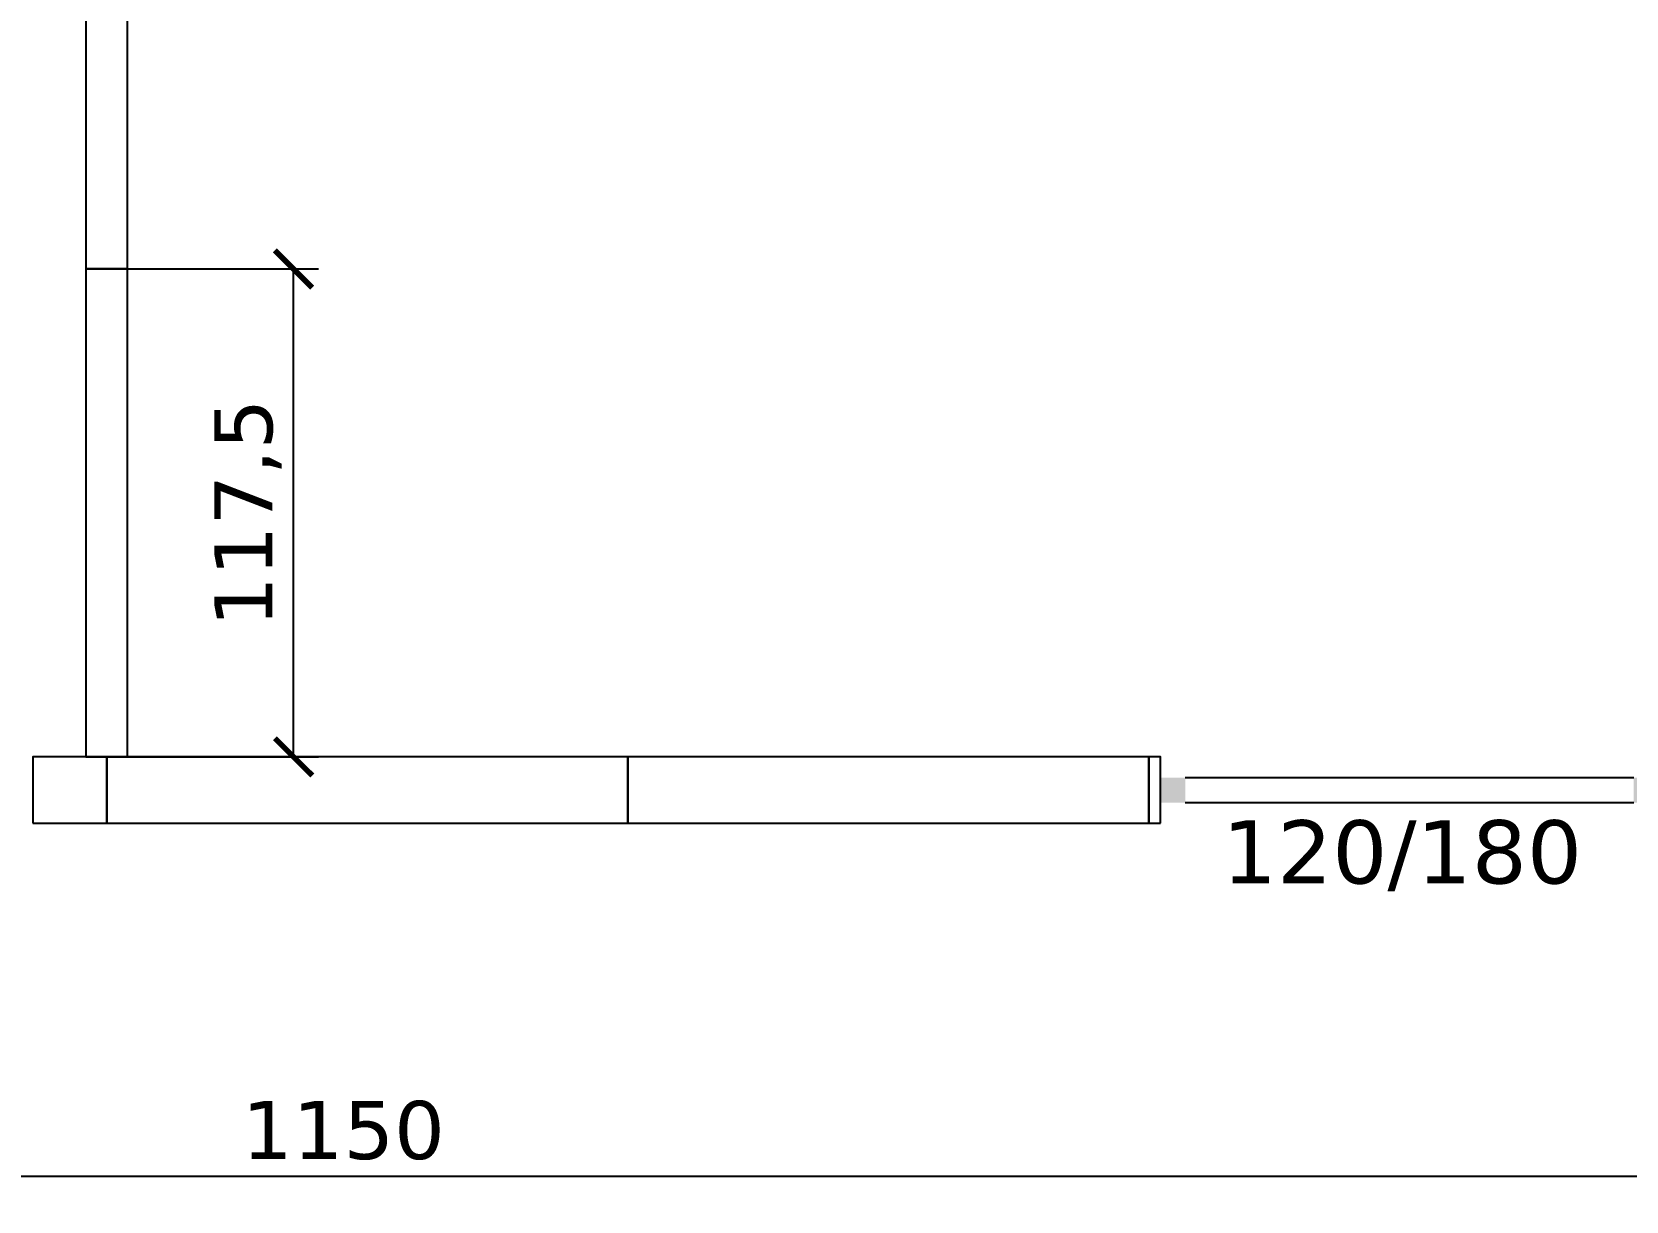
# Model space of a CAD drawing. Header units: centimetres. Extents: x -135 to 5290, y -1327 to 1388.
# Drawn here: x 1950 to 2333.9, y -91 to 190.6 of the extents above; entities that cross this region are included whole.
import ezdxf

# ---------------------------------------------------------------- set-up
doc = ezdxf.new("R2010")
doc.units = ezdxf.units.CM
for name, color, linetype in [('DIS_DUVAR_160', 30, 'Continuous'), ('IC_DUVAR_100', 30, 'Continuous'), ('OLCULER', 7, 'Continuous'), ('OZEL_PANEL_OLCU_CM', 3, 'Continuous'), ('PENCERE', 10, 'Continuous')]:
    doc.layers.add(name, color=color, linetype=linetype)
doc.styles.add('PORTMAN', font='DejaVuSans.ttf')
doc.styles.get("Standard").update_dxf_attribs({"font": 'DejaVuSans.ttf'})
doc.dimstyles.new('PORTMAN', dxfattribs={"dimtxt": 14, "dimasz": 9, "dimexe": 6, "dimexo": 5, "dimgap": 4, "dimtad": 1, "dimtxsty": 'PORTMAN', "dimblk": 'ARCHTICK', "dimcen": 2.5, "dimazin": 3, "dimtfac": 0.5, "dimtmove": 2, "dimatfit": 3})

# ---------------------------------------------------------------- blocks, each defined once
blk = doc.blocks.new('BOM_D11_1255p0_DIS_K02')
blk.add_lwpolyline([(107.75, 0), (125.5, 0), (125.5, 16), (107.75, 16)], close=True)
blk = doc.blocks.new('BOM_D09_1255p0_DIS_DOLU')
blk.add_lwpolyline([(0, 0), (16, 0), (16, 125.5), (0, 125.5)], close=True)
blk = doc.blocks.new('kaynak-pencere-120180')
at = {"layer": 'PENCERE', "color": 1}
for p, q in [((53839.87, 6703.82), (53839.87, 6713.82)), ((53845.87, 6711.82), (53953.87, 6711.82)), ((53959.87, 6703.82), (53959.87, 6713.82)), ((53845.87, 6705.82), (53953.87, 6705.82))]:
    blk.add_line(p, q, dxfattribs=at)
for points in [[(53839.87, 6705.82), (53845.87, 6705.82), (53839.87, 6711.82), (53845.87, 6711.82)], [(53959.87, 6705.82), (53953.87, 6705.82), (53959.87, 6711.82), (53953.87, 6711.82)]]:
    blk.add_solid(points, dxfattribs=at)
at = {"layer": 'PENCERE', "color": 0, "lineweight": 25}
blk.add_text('120/180', height=15.217, dxfattribs=at).set_placement((53854.7, 6686.34))
blk = doc.blocks.new('BOM_P02_PENCERE_1200x1800')
at = {"layer": 'PENCERE'}
blk.add_blockref('kaynak-pencere-120180', (0, 0), dxfattribs=at)
blk = doc.blocks.new('BOM_D10_1255p0_DIS_P02')
for points in [[(0, 122.75), (16, 122.75), (16, 125.5), (0, 125.5)], [(0, 0), (16, 0), (16, 2.75), (0, 2.75)]]:
    blk.add_lwpolyline(points, close=True)
at = {"layer": 'PENCERE', "rotation": 270}
blk.add_blockref('BOM_P02_PENCERE_1200x1800', (-6700.823, 53962.624), dxfattribs=at)
blk = doc.blocks.new('BOM_I18_1175p0_IC_DOLU')
blk.add_lwpolyline([(0, 0), (10, 0), (10, 117.5), (0, 117.5)], close=True)
blk = doc.blocks.new('BOM_I14_1255p0_IC_DOLU')
blk.add_lwpolyline([(0, 0), (10, 0), (10, 125.5), (0, 125.5)], close=True)
blk = doc.blocks.new('_ARCHTICK')
at = {"color": 0, "linetype": 'BYBLOCK', "const_width": 0.15}
blk.add_lwpolyline([(-0.5, -0.5), (0.5, 0.5)], dxfattribs=at)

msp = doc.modelspace()

# ---------------------------------------------------------------- block references
at = {"layer": 'DIS_DUVAR_160'}
msp.add_blockref('BOM_D11_1255p0_DIS_K02', (1842.5, 0), dxfattribs=at)
for name, p, rotation in [('BOM_D09_1255p0_DIS_DOLU', (1968, 16), 270), ('BOM_D09_1255p0_DIS_DOLU', (2093.5, 16), 270), ('BOM_D10_1255p0_DIS_P02', (2344.5, 0), 90)]:
    msp.add_blockref(name, p, dxfattribs=dict(at, rotation=rotation))
at = {"layer": 'IC_DUVAR_100'}
for name, p in [('BOM_I14_1255p0_IC_DOLU', (1963, 133.5)), ('BOM_I18_1175p0_IC_DOLU', (1963, 16))]:
    msp.add_blockref(name, p, dxfattribs=at)

# ---------------------------------------------------------------- dimensions: what is measured, and where the dimension line sits
at = {"layer": 'OLCULER'}
msp.add_linear_dim(base=(1450, -85), p1=(1450, 0), p2=(2600, 0), dimstyle='PORTMAN', override={"dimtxt": 14, "dimasz": 9, "dimexe": 6, "dimexo": 5, "dimdec": 2, "dimzin": 8, "dimdsep": 44}, dxfattribs=at).render()
at = {"layer": 'OZEL_PANEL_OLCU_CM'}
msp.add_linear_dim(base=(2013, 16), p1=(1963, 16), p2=(1963, 133.5), angle=90, dimstyle='PORTMAN', override={"dimtxt": 14, "dimasz": 9, "dimexe": 6, "dimexo": 5, "dimdec": 2, "dimzin": 8, "dimdsep": 44}, dxfattribs=at).render()

doc.saveas('drawing.dxf')
